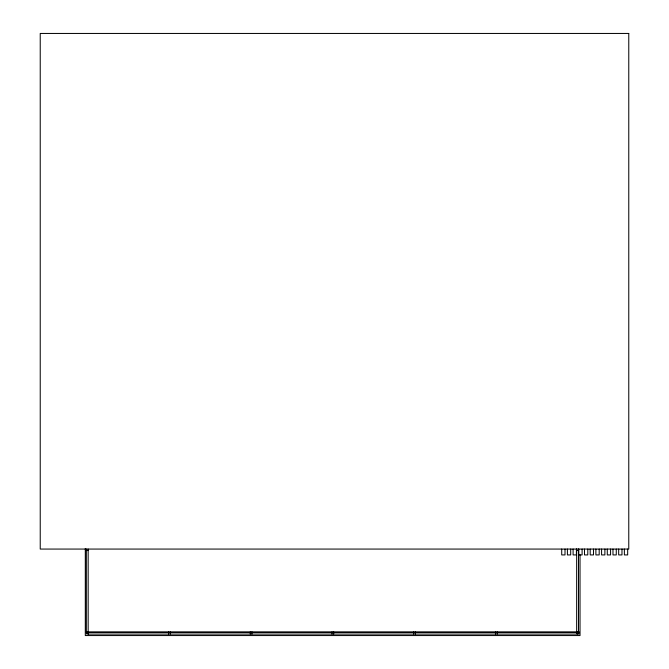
<?xml version="1.0" encoding="UTF-8"?>
<svg xmlns="http://www.w3.org/2000/svg" width="669" height="669" viewBox="0 0 669 669"><rect width="100%" height="100%" fill="white"/><g stroke="black" fill="none" stroke-linecap="round" stroke-linejoin="round"><path stroke-width="1" d="M86.334 550.528L88.166 550.528M576.661 550.528L578.493 550.528M87.597 632.473L167.685 632.473M169.332 632.473L249.428 632.473M251.076 632.473L331.172 632.473M332.819 632.473L412.907 632.473M414.554 632.473L494.65 632.473M496.298 632.473L576.394 632.473M627.673 549.065L627.673 554.927L624.369 554.927L624.369 549.065M621.978 549.065L621.978 554.927L618.674 554.927L618.674 549.065M616.274 549.065L616.274 554.927L612.98 554.927L612.98 549.065M610.58 549.065L610.58 554.927L607.285 554.927L607.285 549.065M604.885 549.065L604.885 554.927L601.582 554.927L601.582 549.065M599.19 549.065L599.19 554.927L595.887 554.927L595.887 549.065M593.487 549.065L593.487 554.927L590.192 554.927L590.192 549.065M587.792 549.065L587.792 554.927L584.497 554.927L584.497 549.065M582.097 549.065L582.097 554.927L578.802 554.927L578.802 549.065M580.031 554.71L580.031 635.55L85.306 635.55L85.306 548.488M578.493 549.065L578.493 633.351L576.661 633.351L576.661 549.065M577.213 631.887L577.213 634.087M576.402 549.065L576.402 554.927L573.099 554.927L573.099 549.065M570.699 549.065L570.699 554.927L567.404 554.927L567.404 549.065M565.004 549.065L565.004 554.927L561.709 554.927L561.709 549.065M497.192 631.887L497.192 634.087M495.47 631.887L495.47 634.087M415.449 631.887L415.449 634.087M413.735 631.887L413.735 634.087M333.706 631.887L333.706 634.087M331.991 631.887L331.991 634.087M251.97 631.887L251.97 634.087M250.248 631.887L250.248 634.087M170.227 631.887L170.227 634.087M168.513 631.887L168.513 634.087M88.484 631.887L88.484 634.087M88.166 549.065L88.166 633.351L86.334 633.351L86.334 549.065M628.768 33.45L40.232 33.45L40.232 549.065L628.768 549.065L628.768 33.45M578.928 631.887L86.769 631.887L86.769 634.087L578.928 634.087L578.928 631.887"/></g></svg>
